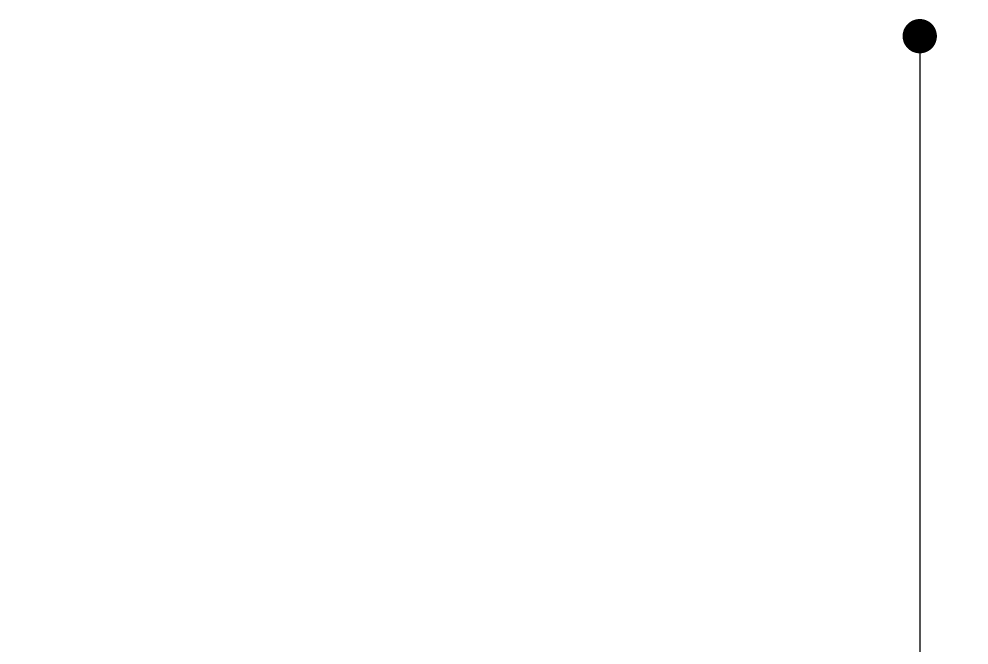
# Model space of a CAD drawing. Header units: millimetres. Extents: x 10366 to 13995, y 24552 to 29685.
# Drawn here: x 12609 to 13052, y 25746 to 26038 of the extents above; entities that cross this region are included whole.
import ezdxf

# ---------------------------------------------------------------- set-up
doc = ezdxf.new("R2010")
doc.units = ezdxf.units.MM
doc.header["$LTSCALE"] = 3
doc.styles.get("Standard").update_dxf_attribs({"font": 'arial.ttf'})
doc.dimstyles.new('MATEUSZ', dxfattribs={"dimtxt": 35, "dimasz": 16, "dimexe": 0.18, "dimexo": 0.0625, "dimgap": 0.09, "dimtad": 0, "dimdec": 0, "dimdsep": 46, "dimtxsty": 'Standard', "dimblk": 'DOT', "dimcen": 0.09, "dimse1": 1, "dimse2": 1, "dimadec": 0, "dimazin": 0, "dimtfac": 1, "dimtdec": 0, "dimtofl": 0, "dimtmove": 0, "dimatfit": 3, "dimfxl": 1, "dimtolj": 1, "dimtzin": 0, "dimlwd": 9, "dimlwe": 9, "dimarcsym": 0})

# ---------------------------------------------------------------- blocks, each defined once
blk = doc.blocks.new('_Dot')
at = {"color": 0, "linetype": 'ByBlock', "lineweight": -2}
blk.add_line((-0.5, 0), (-1, 0), dxfattribs=at)
at = {"color": 0, "linetype": 'ByBlock', "const_width": 0.5}
blk.add_lwpolyline([(-0.25, 0, 1), (0.25, 0, 1)], format="xyb", close=True, dxfattribs=at)
blk = doc.blocks.new('*D33')
at = {"color": 0, "lineweight": 9, "transparency": 16777216}
for p, q in [((13029.08, 26013.96), (13029.08, 25693.71)), ((13029.08, 25296.35), (13029.08, 25616.6))]:
    blk.add_line(p, q, dxfattribs=at)
at = {"layer": 'Defpoints', "color": 0, "transparency": 16777216}
for p in [(12034.41, 26029.96), (13029.08, 26029.96), (12054.59, 25280.35)]:
    blk.add_point(p, dxfattribs=at)
at = {"color": 0, "lineweight": 9, "transparency": 16777216, "xscale": 16, "yscale": 16, "zscale": 16}
for p, rotation in [((13029.08, 26029.96), 90), ((13029.08, 25280.35), 270)]:
    blk.add_blockref('_Dot', p, dxfattribs=dict(at, rotation=rotation))
at = {"color": 0, "transparency": 16777216, "insert": (13029.08, 25655.16), "char_height": 35, "attachment_point": 5, "rotation": 90}
blk.add_mtext('\\A1;750', dxfattribs=at)

msp = doc.modelspace()

# ---------------------------------------------------------------- dimensions: what is measured, and where the dimension line sits
dim = msp.add_linear_dim(base=(13029.08, 26029.96), p1=(12054.59, 25280.35), p2=(12034.41, 26029.96), angle=90, dimstyle='MATEUSZ')
dim.commit()
dim.dimension.update_dxf_attribs({"geometry": '*D33', "text_midpoint": (13029.08, 25655.16)})

doc.saveas('drawing.dxf')
